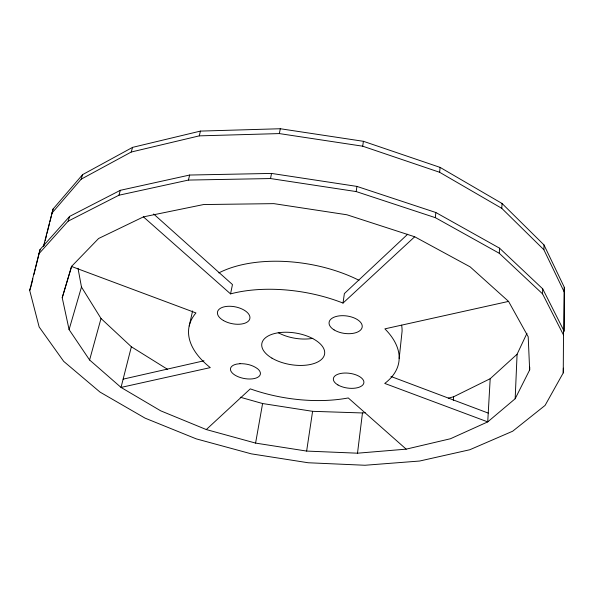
<?xml version="1.0" encoding="UTF-8"?>
<svg xmlns="http://www.w3.org/2000/svg" width="594" height="594" viewBox="0 0 594 594"><rect width="100%" height="100%" fill="white"/><g stroke="black" fill="none" stroke-linecap="round" stroke-linejoin="round"><path stroke-width="0.89" d="M563.253 372.884L563.535 330.034L542.701 288.847L499.561 248.181L435.833 212.504L356.935 186.405L271.532 173.426L189.664 175.037L120.337 190.303L69.632 216.394L40.05 249.532L29.7 290.466L39.152 326.967L63.692 361.367L100.007 392.085L145.062 418.131L196.243 438.862L251.292 453.846L308.182 462.756L364.976 465.258L419.616 461.033L469.772 449.755L512.689 431.207L545.077 405.412L563.253 372.884L563.342 368.161M564.3 287.303L563.988 331.281L564.3 287.303L544.022 244.973L502.056 203.482L440.095 167.389L363.402 141.305L280.301 128.742L200.445 131.096L132.566 147.371L82.588 174.636L53.066 209.043L43.421 246.569M563.535 330.034L563.446 334.905L542.552 293.859L499.279 253.289L435.343 217.664L356.192 191.572L270.522 178.549L188.424 180.071L118.941 195.218L68.147 221.161L38.565 254.158M542.552 293.859L542.701 288.847M564.218 291.951L543.881 249.74L544.022 244.973M529.655 369.936L528.2 336.776L508.568 301.403L470.129 266.854L414.694 236.768L346.911 214.776L273.849 203.638L203.579 204.551L143.444 216.877L98.604 238.498L71.518 266.461L62.221 297.72L69.082 329.596L89.597 359.994L121.028 387.422L160.729 410.84L206.296 429.559L255.591 443.094L306.638 451.076L357.506 453.192L406.185 449.153L450.438 438.751L487.733 421.889L515.169 398.737L529.655 369.936L529.751 367.189M515.169 398.737L517.084 354.239L526.96 333.293M499.279 253.289L499.561 248.181M543.881 249.74L501.781 208.338L502.056 203.482M517.084 354.239L490.191 378.712L487.733 421.889L384.741 383.427A106.385 53.601 9.4 0 0 384.882 328.853L508.568 301.403M453.348 400.386L453.623 396.77L490.191 378.712M435.343 217.664L435.833 212.504M501.781 208.338L439.634 172.282L440.095 167.389M399.168 358.509L402.079 331.289A104.819 54.99 9.4 0 0 401.626 325.185M357.506 453.192L362.466 412.956L365.221 412.681M143.444 216.877L230.546 293.882A106.385 53.601 9.4 0 1 343.02 303.074L344.372 293.577L407.677 234.222M356.192 191.572L356.935 186.405M439.634 172.282L362.704 146.198L363.402 141.305M306.638 451.076L312.593 411.323L362.466 412.956M255.591 443.094L262.593 403.534L240.28 397.23M270.522 178.549L271.532 173.426M51.648 213.446L81.178 179.173L131.237 152.027L199.28 135.863L279.351 133.583L280.301 128.742M230.546 293.882L232.469 284.563L153.638 213.989M189.189 326.032L192.59 310.937M31.348 285.105L32.87 278.883M33.962 274.435L35.261 269.097M35.699 267.322L40.05 249.532M188.424 180.071L189.664 175.037M199.28 135.863L200.445 131.096M43.897 245.879L44.788 242.285M45.241 240.488L46.577 235.098M47.03 233.301L49.488 223.418M49.933 221.621L51.277 216.231M51.723 214.434L53.066 209.043M78 268.265L81.475 287.036L101.017 318.495L131.363 346.777L121.028 387.422L210.276 367.612A106.385 53.601 9.4 0 1 195.961 312.934L71.518 266.461M89.597 359.994L101.017 318.495M118.941 195.218L120.337 190.303M131.237 152.027L132.566 147.371M69.082 329.596L81.475 287.036M62.221 297.72L71.681 266.216M68.147 221.161L69.632 216.394M81.178 179.173L82.588 174.636M29.7 290.466L31.126 285.996M206.296 429.559L250.289 388.862A106.385 53.601 9.4 0 0 348.262 397.95L406.185 449.153M343.02 303.074L414.694 236.768M448.307 398.166L453.623 396.77M123.136 379.15L203.994 360.788M279.351 133.583L362.704 146.198M262.593 403.534L312.593 411.323M390.963 376.477L488.231 413.09M131.363 346.777L167.575 369.349M312.8 338.342A31.356 16.402 9.4 0 1 278.259 332.707M218.852 272.913A104.819 54.99 9.4 0 1 358.984 280.294M239.983 363.691L236.516 364.137A15.199 7.277 10.6 0 0 233.331 373.96A15.199 7.277 10.6 0 0 254.217 378.571A15.199 7.277 10.6 0 0 257.64 368.8C252.621 365.013 246.183 363.573 239.983 363.691M271.948 358.137A31.816 15.986 9.4 0 0 323.968 356.096A31.816 15.986 9.4 0 0 283.702 332.276A31.816 15.986 9.4 0 0 271.948 358.137M334.088 329.9A16.714 8.799 7.9 0 0 361.746 328.445A16.714 8.799 7.9 0 0 341.09 315.718A16.714 8.799 7.9 0 0 334.088 329.9M337.971 384.971A15.392 7.447 7.7 0 0 363.439 384.066A15.392 7.447 7.7 0 0 344.446 373.047A15.392 7.447 7.7 0 0 337.971 384.971M223.411 320.508A16.506 8.561 11.4 0 0 249.747 318.985A16.506 8.561 11.4 0 0 227.881 306.304A16.506 8.561 11.4 0 0 223.411 320.508"/></g></svg>
